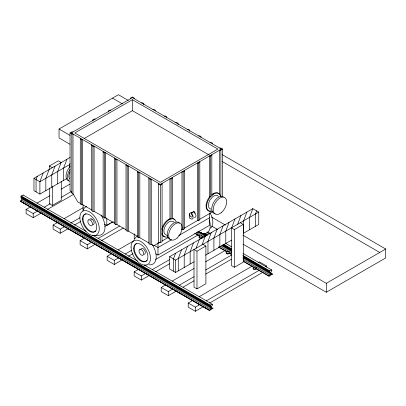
<?xml version="1.0" encoding="UTF-8"?>
<svg xmlns="http://www.w3.org/2000/svg" width="406" height="406" viewBox="0 0 406 406"><rect width="100%" height="100%" fill="white"/><g stroke="black" fill="none" stroke-linecap="round" stroke-linejoin="round"><path stroke-width="0.61" d="M209.547 310.443L210.582 309.357A1.289 0.746 -60 0 0 210.998 308.23L210.998 307.246A1.025 0.594 -60 0 0 210.288 306.657C208.704 305.332 213.759 302.551 212.186 305.561A1.025 0.594 -60 0 0 211.475 306.972L211.475 307.956A1.289 0.746 -60 0 0 211.891 308.601L213.008 308.281L209.547 310.443L20.305 201.219L21.422 200.143A1.289 0.746 -60 0 0 21.838 199.016L21.838 198.032A1.025 0.594 -60 0 0 21.685 197.428M272.401 274.045L268.863 276.141L269.975 275.065A1.289 0.746 -60 0 0 270.391 273.938L270.391 272.954A1.025 0.594 -60 0 0 269.68 272.365C268.097 271.046 273.152 268.264 271.578 271.269A1.025 0.594 -60 0 0 270.868 272.68L270.868 273.664A1.289 0.746 -60 0 0 271.284 274.309L272.396 273.994L270.675 273.035M21.437 197.346A1.025 0.594 -60 0 0 21.127 197.443L21.061 196.078L23.203 195.073M161.74 229.446L162.451 227.05A10.079 5.821 -60 0 1 168.622 219.372L170.469 218.585M37.22 176.427L36.058 179.528L36.058 191.871M43.158 172.997L39.889 181.741L39.889 194.083L33.952 190.658L33.952 178.31L70.157 157.411M49.096 169.566L45.832 178.31L45.832 190.658M55.038 166.14L51.77 174.885L51.77 187.227M60.976 162.71L57.708 171.454L57.708 183.796M66.914 159.279L63.651 168.023L63.651 180.371M69.588 167.683L69.588 164.597L70.025 163.43M175.6 253.232L173.494 258.876L173.494 271.218M181.543 249.807L178.275 258.546L178.275 270.893M187.481 246.376L184.212 255.12L184.212 267.463M193.418 242.945L190.155 251.69L190.155 264.037M196.093 248.264L199.356 239.52M202.031 244.833L205.299 236.089M211.237 232.658L207.968 241.403L207.968 253.75M217.174 229.233L213.911 237.977L213.911 250.319M223.117 225.802L219.849 234.546L219.849 246.889M229.055 222.371L225.787 231.115L225.787 243.463M231.73 227.69L234.993 218.946M237.667 224.259L240.931 215.515M246.873 212.084L243.605 220.828L243.605 233.176L258.749 224.432L258.749 212.084L252.811 208.659L169.662 256.663L169.662 269.005L175.6 272.436L194.012 261.804M252.811 208.659L249.543 217.403L249.543 229.745M256.643 210.871L255.486 213.972L255.486 226.315M209.603 196.814L208.126 198.976A10.079 5.821 -60 0 0 208.126 210.612L209.603 211.069L211.323 210.897M202.355 237.698L200.96 238.505L199.199 237.987L199.036 237.393M229.375 253.298L227.979 254.105L226.223 253.588L226.061 252.999M141.45 248.543L143.054 248.609C144.744 249.812 146.515 252.816 144.45 254.379L144.221 254.323M89.904 219.331L90.452 218.768L91.852 219.047C93.542 220.25 95.314 223.254 93.243 224.817L93.02 224.762M140.796 249.203L141.105 248.893M272.319 274.202L270.675 273.253M194.464 217.555L195.322 217.276L195.849 216.525L195.961 215.403L194.951 212.734L193.972 211.572L191.241 213.15L192.916 215.657L193.114 218.098L192.591 218.854L191.733 219.133L189.531 218.179L189.531 213.729L190.896 212.592L192.261 212.15L192.261 213.175M211.83 194.631L213.165 193.657A10.079 5.821 -60 0 1 219.341 194.205M220.646 196.123A10.079 5.821 -60 0 0 213.759 193.997L210.196 197.159A10.079 5.821 -60 0 0 210.196 211.414L211.917 211.242M70.02 144.272L59.048 137.933L59.048 129.022L118.435 94.73L128.316 100.434M80.276 203.34L77.754 201.883L73.004 193.657L71.816 192.972L70.629 190.911L70.035 190.571L70.035 132.96L71.816 131.935L73.004 131.935M132.397 99.703L74.785 132.96L160.309 182.34L217.92 149.078L132.397 99.703L132.397 110.676L209.146 154.985M84.113 138.553L132.397 110.676M49.395 169.738L49.395 165.968L58.302 160.822L61.27 162.537M69.588 164.597L39.889 181.741L33.952 178.31M39.889 194.083L66.888 178.498M41.432 212.911L33.211 217.657L26.085 213.546L26.085 209.43L30.47 206.898M37.047 203.096L49.659 195.819M61.169 189.171L69.944 184.106M26.085 209.43L33.211 213.546L37.596 211.013M44.173 207.212L50.207 203.731M61.169 197.402L71.04 191.703M49.395 187.968L49.395 203.685L52.364 205.4L61.27 200.254L61.27 181.228M47.466 209.43L73.78 194.235M68.457 228.512L60.235 233.262L53.105 229.146L53.105 225.031L58.043 222.183M64.072 218.702L83.26 207.623M53.105 225.031L60.235 229.146L64.62 226.614M70.649 223.133L79.972 217.753M74.486 225.031L80.52 221.549M158.528 184.055L160.309 185.08L162.09 184.055M171.149 178.823L171.149 218.92L169.962 218.804L169.962 178.823L171.149 178.823L172.337 178.138M184.365 170.51L184.365 228.801L183.172 229.486L181.984 229.486L181.984 171.88L183.172 171.88L184.365 171.195M199.803 161.593L199.803 219.885L198.615 220.575L197.428 220.575L197.428 162.963L198.615 162.963L199.803 162.278M210.643 156.021L210.643 196.687L209.455 197.032L209.455 156.021L210.643 156.021L211.83 155.336M219.702 194.372L219.702 150.108L220.889 150.108L222.671 149.078L222.671 196.555M95.481 244.113L87.254 248.863L80.129 244.747L80.129 240.631L84.514 238.099M104.799 226.391L109.737 223.539M110.833 222.909L111.929 222.275M104.601 224.244L106.793 225.508L113.32 221.742M80.129 240.631L87.254 244.747L91.644 242.215M98.222 238.418L119.603 226.071M101.51 240.631L123.439 227.974M122.505 259.718L114.279 264.463L107.154 260.347L107.154 256.237L111.538 253.704M118.116 249.903L134.016 240.728M189.531 213.729L190.074 216.073L190.84 216.885L191.632 217.058L192.17 216.525L192.287 215.474L191.241 213.267L193.972 211.572M107.154 256.237L114.279 260.347L118.664 257.815M125.246 254.019L131.823 250.223M128.535 256.237L132.919 253.704M159.862 242.26L153.778 245.777L151.25 244.321L150.063 244.321L148.875 243.63L148.875 177.798M161.969 241.047L168.541 237.251M181.629 229.694L182.725 229.06M184.365 228.116L198.016 220.235M199.656 219.286L212.764 211.719M159.715 242.346L160.309 242.692L162.09 241.661L162.09 183.37M171.596 239.677L157.995 247.528L154.168 245.315M178.665 235.592L209.669 217.697M155.802 253.806L157.995 255.069L209.669 225.239L209.669 213.495M149.525 275.319L141.303 280.064L134.178 275.953L134.178 271.837L138.563 269.305M144.592 265.823L146.236 264.874M155.559 259.49L198.321 234.805M134.178 271.837L141.303 275.953L145.688 273.421M152.27 269.62L169.809 259.49M169.662 256.663L175.6 260.094L258.749 212.084M155.559 271.837L169.809 263.606M196.981 251.177L205.893 246.031L205.893 283.753L196.981 288.894L194.012 287.179L194.012 249.462L196.981 251.177L196.981 288.894M234.399 229.573L243.311 224.432L243.311 262.149L234.399 267.295L231.43 265.58L231.43 227.857L234.399 229.573L234.399 267.295M205.446 255.207L231.43 240.205M176.549 290.919L168.328 295.669L161.197 291.554L161.197 287.438L165.587 284.905M172.164 281.109L194.093 268.447M205.609 261.799L225.34 250.406M161.197 287.438L168.328 291.554L172.712 289.021M179.29 285.22L194.093 276.674M205.609 270.031L231.374 255.151M183.126 287.123L194.093 280.79M205.609 274.146L231.374 259.267M203.025 306.84L195.352 311.27L188.222 307.154L188.222 303.038L192.606 300.506M199.189 296.71L252.365 266.006M258.399 262.525L259.495 261.89L266.62 266.006L266.62 267.184M188.222 303.038L195.352 307.154L199.737 304.622M206.314 300.826L259.495 270.122M265.524 266.64L266.62 266.006M209.603 303.038L262.783 272.34M242.889 235.165L326.307 283.322L385.7 249.035L385.7 257.947L326.307 292.239L242.889 244.077M167.373 236.957A10.079 5.821 -60 0 1 162.151 230.948A10.079 5.821 -60 0 1 169.216 219.717L171.063 218.93L172.778 218.763A10.079 5.821 -60 0 1 176.102 221.838M268.894 276.166L255.78 268.559M94.42 235.612A13.723 7.922 60 0 0 94.42 216.205A13.723 7.922 60 0 0 79.865 217.504A13.723 7.922 60 0 0 94.42 235.612L99.368 235.252A15.961 9.216 60 0 0 101.089 215.084M141.45 102.875L142.638 102.875L143.825 103.56L143.825 104.824M152.884 109.473L154.072 109.473L155.259 110.158L155.259 110.848M110.716 110.158L109.529 110.158L108.341 110.848L108.341 112.112M164.318 116.075L165.506 116.075L166.693 116.761L166.693 118.024M95.273 119.075L94.085 119.075L92.898 119.76L92.898 121.029M175.752 122.678L176.94 122.678L178.127 123.363L178.127 124.627M187.181 129.275L188.369 129.275L189.561 129.961L189.561 131.229M70.035 132.96L71.816 133.99L73.004 133.99L73.004 193.657M198.615 135.878L199.803 135.878L200.99 136.563L200.99 137.248M80.276 138.877L81.464 139.562L82.651 139.562L82.651 204.715L91.71 209.943M210.049 142.476L211.237 142.476L212.424 143.166L212.424 143.851M91.71 145.48L92.898 146.165L94.085 146.165L94.085 211.313L103.144 216.545M219.702 148.048L220.889 148.048L222.671 149.078M103.144 152.077L104.332 152.763L105.519 152.763L105.519 217.915L114.578 223.143M114.578 158.68L115.766 159.365L116.953 159.365L116.953 224.518L126.012 229.745M126.012 165.283L127.2 165.968L128.387 165.968L128.387 231.115L137.441 236.348M137.441 171.88L138.629 172.565L139.816 172.565L139.816 237.718L148.875 242.945M148.875 178.483L150.063 179.168L151.25 179.168L151.25 244.321M80.276 138.192L80.276 204.03L81.464 204.715L82.651 204.715M91.71 144.79L91.71 210.628L92.898 211.313L94.085 211.313M103.144 151.392L103.144 217.23L104.332 217.915L105.519 217.915M114.578 157.995L114.578 223.833L115.766 224.518L116.953 224.518M126.012 164.592L126.012 230.43L127.2 231.115L128.387 231.115M137.441 171.195L137.441 237.033L138.629 237.718L139.816 237.718M211.09 209.115L209.983 208.775A7.562 4.364 -60 0 1 209.983 200.046L212.379 197.062A7.562 4.364 -60 0 1 218.392 196.468M172.185 218.418L173.661 218.875A10.079 5.821 -60 0 1 174.793 219.925M222.158 154.615L385.7 249.035M112.498 98.161L122.379 103.865M222.255 161.527L379.762 252.461M213.165 193.657L213.759 193.997M240.337 222.716L243.311 224.432M59.048 129.022L70.02 135.355M211.612 217.103L225.33 225.025M211.612 226.02L217.646 229.502M207.639 231.953L210.379 233.536M206.827 232.506L209.567 234.089M225.467 243.27L231.501 246.752M243.016 253.4L271.756 269.995M204.487 233.227L207.776 235.125M223.676 244.305L231.349 248.736M242.864 255.384L269.731 270.898M203.705 233.313L206.994 235.211M223.442 244.706L231.669 249.457M243.184 256.105L269.498 271.299M201.143 232.795L206.075 235.647M222.529 245.143L231.846 250.522M243.361 257.171L269.132 272.05M200.417 232.43L206.035 235.673M222.346 245.092L231.801 250.548M243.184 257.12L269.635 272.39M198.564 231.486L206.238 235.916M222.143 245.097L231.461 250.477M242.976 257.125L270.391 272.954M197.468 231.836L205.69 236.586M221.595 245.767L231.461 251.466M242.976 258.114L270.391 273.938M196.504 232.648L204.177 237.079M220.082 246.259L231.593 252.908M243.108 259.556L269.975 275.065M194.916 233.201L199.853 236.048M218.702 246.914L227.269 251.877M229.461 253.141L231.653 254.41M243.169 261.058L254.136 267.387M255.78 268.336L269.142 276.034M194.834 233.359L199.853 236.272M201.96 237.474L203.061 238.109M218.413 246.97L227.182 252.035M228.827 252.984L231.653 254.628M243.082 261.215L254.136 267.61M168.622 219.372L169.216 219.717M202.924 244.321L205.893 246.031M49.395 165.968L52.364 167.683M167.551 235.708L165.44 234.49A7.562 4.364 -60 0 1 164.587 227.533A7.562 4.364 -60 0 1 170.601 221.184L172.997 221.397A7.562 4.364 -60 0 1 173.844 222.189M22.969 194.941L86.026 231.344M92.604 235.14L137.563 261.099M144.145 264.9L212.363 304.282M21.178 195.976L210.338 305.185M20.945 196.377L210.11 305.586M21.127 197.443L210.288 306.657M20.945 197.392L210.242 306.682M211.282 307.322L213.013 308.332M21.838 198.032L210.998 307.246M21.838 199.016L210.998 308.23M21.422 200.143L210.582 309.357M20.386 201.011L209.547 310.225M20.3 201.173L209.46 310.382M193.972 211.693L194.905 213.49M161.74 233.709L162.451 235.282A10.079 5.821 -60 0 0 165.059 236.784M256.237 268.31L256.399 268.904L255.004 269.706L253.242 269.188L253.08 268.599M91.852 219.047L91.939 219.585M326.307 283.322L326.307 292.239M220.889 150.108L220.889 196.849M211.83 154.65L211.83 195.433M198.615 162.963L198.615 220.575M195.352 307.154L195.352 311.27M183.172 171.88L183.172 229.486M175.6 260.094L175.6 272.436M172.337 177.452L172.337 218.804M168.328 291.554L168.328 295.669M160.309 185.08L160.309 242.692M158.528 183.37L158.528 243.032M157.995 242.727L157.995 255.069M150.063 179.168L150.063 244.321M141.303 275.953L141.303 280.064M138.629 172.565L138.629 237.718M134.239 233.81L134.239 239.469M134.178 98.673L134.178 97.988L132.397 96.958L130.61 97.988L130.61 98.673M127.2 165.968L127.2 231.115M115.766 159.365L115.766 224.518M114.279 260.347L114.279 264.463M106.793 217.966L106.793 225.508M104.332 152.763L104.332 217.915M92.898 146.165L92.898 211.313M87.254 244.747L87.254 248.863M83.037 204.878L83.037 209.907M81.464 139.562L81.464 204.715M71.816 133.99L71.816 192.972M60.235 229.146L60.235 233.262M52.364 186.369L52.364 205.4M33.211 213.546L33.211 217.657M69.563 178.838A7.562 4.364 -60 0 1 69.949 171.774M68.898 180.858A9.526 5.501 -60 0 1 66.066 175.275A9.526 5.501 -60 0 1 70.182 166.556M69.426 181.33A9.526 5.501 -60 0 1 70.091 169.277M215.144 213.652A9.526 5.501 -60 0 1 213.17 203.32A9.526 5.501 -60 0 1 223.275 196.722M170.109 239.291A9.526 5.501 -60 0 1 169.206 227.939A9.526 5.501 -60 0 1 179.488 223.041M152.291 244.645A15.961 9.216 60 0 1 148.972 264.768M134.619 239.017A15.961 9.216 60 0 1 138.06 235.967M147.205 260.419A10.079 5.821 60 0 1 136.786 255.988A10.079 5.821 60 0 1 136.325 243.6M209.318 219.824A15.961 9.216 60 0 1 198.976 232.095M209.998 212.703A13.723 7.922 60 0 1 210.43 228.268M82.829 211.044A15.961 9.216 60 0 1 86.859 206.405M96.004 230.857A10.079 5.821 60 0 1 85.123 225.675A10.079 5.821 60 0 1 86.077 213.663M199.508 236.175L199.036 236.708L199.199 237.302L199.935 237.723L201.883 237.546L202.355 237.013L202.193 236.419L201.457 235.998L199.508 236.175M226.533 251.776L226.061 252.309L226.223 252.902L226.954 253.329L227.979 253.42L229.375 252.613L229.212 252.024L228.482 251.598L226.533 251.776M253.552 267.376L253.08 267.914L253.242 268.503L253.978 268.929L255.004 269.021L256.399 268.214L256.237 267.625L255.506 267.199L253.552 267.376M88.767 219.742L87.904 220.615L87.904 222.31L88.767 224.178L90.162 225.508L91.558 225.792L92.421 224.919L92.421 223.224L91.558 221.351L90.162 220.022L88.767 219.742M139.969 249.304L139.106 250.177L139.106 251.872L139.969 253.74L141.364 255.069L142.765 255.354L143.628 254.481L143.628 252.786L142.765 250.913L141.364 249.583L139.969 249.304M132.397 97.643L71.223 132.96L160.309 184.395L221.483 149.078L132.397 97.643M221.686 212.302A9.526 5.501 -60 0 0 224.706 197.549A9.526 5.501 -60 0 0 213.439 207.542A9.526 5.501 -60 0 0 221.686 212.302M177.143 238.017A9.526 5.501 -60 0 0 180.162 223.264A9.526 5.501 -60 0 0 168.896 233.257A9.526 5.501 -60 0 0 177.143 238.017M131.067 247.066A13.723 7.922 60 0 0 145.627 265.179A13.723 7.922 60 0 0 145.627 245.767A13.723 7.922 60 0 0 131.067 247.066M133.645 248.553A10.079 5.821 60 0 0 144.338 261.855A10.079 5.821 60 0 0 144.338 247.599A10.079 5.821 60 0 0 133.645 248.553M82.443 218.991A10.079 5.821 60 0 0 93.131 232.293A10.079 5.821 60 0 0 93.131 218.037A10.079 5.821 60 0 0 82.443 218.991"/></g></svg>
